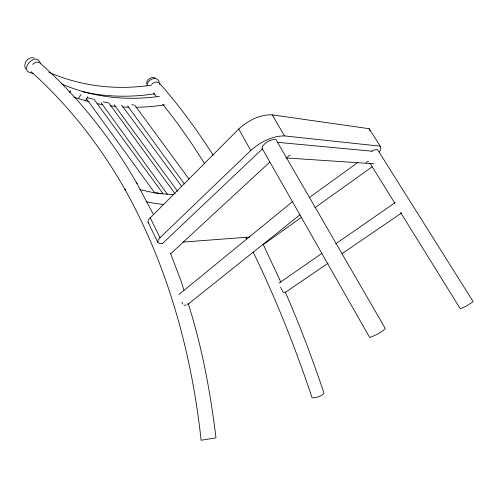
<?xml version="1.0" encoding="UTF-8"?>
<svg xmlns="http://www.w3.org/2000/svg" width="498" height="498" viewBox="0 0 498 498"><rect width="100%" height="100%" fill="white"/><g stroke="black" fill="none" stroke-linecap="round" stroke-linejoin="round"><path stroke-width="0.75" d="M146.499 83.732C146.58 79.499 151.392 76.312 155.314 77.962M379.532 152.021L380.827 149.033L380.59 146.736L369.13 128.683L272.225 114.851C259.738 114.285 247.761 120.815 238.741 129.019L148.697 219.406L147.981 220.994L148.074 222.307L157.785 242.258L159.323 243.422L162.385 243.634M85.401 100.851L87.791 96.737M69.508 92.584L70.704 90.754M78.248 98.679L80.993 94.496M380.167 146.157L284.52 135.923C271.933 135.811 260.037 142.391 250.774 150.489L160.001 237.751L158.009 240.285L157.785 242.258M162.572 243.429L262.514 148.759M170.571 253.818L269.941 161.975M151.772 84.287C153.508 82.519 156.391 81.236 158.744 82.537M32.625 64.385C34.281 62.841 36.671 61.503 38.975 62.306M178.975 294.436L292.812 201.385M187.534 304.651L299.995 214.806M309.476 197.457L357.819 162.46M263.205 244.674L301.645 217.203M314.879 207.747L372.224 166.762M279.141 283.032L321.826 253.457M335.839 243.74L395.088 202.692M328.014 263.23L285.79 292.077L283.294 292.388L280.555 287.29M342.089 253.613L401.587 212.963M371.751 151.18L374.745 149.836L377.577 149.668L473.069 301.471L472.695 302.049L466.028 306.214L460.339 308.804L400.591 212.503M184.154 305.336L186.184 304.925M183.276 242.059L249.803 237.042M285.808 157.922L373.886 163.774M131.628 104.823L133.943 105.034M277.666 142.341L372.093 151.211M155.874 192.913L162.336 193.741M32.837 73.499L28.99 72.278M103.067 101.853L107.973 102.656M34.157 57.961C28.106 56.324 22.535 63.588 25.747 69.017M87.766 97.876L93.331 99.133M146.107 201.659L147.576 202.014A424.421 208.345 -49.3 0 0 163.792 204.435M89.098 101.766L73.611 97.122M140.019 189.638L152.195 192.365L159.509 193.448A413.975 207.38 -49.6 0 0 173.696 194.55M368.551 161.252L367.032 161.763L366.217 162.778M61.659 83.925L63.756 84.865A418.382 270.19 -72.4 0 0 159.335 96.375M48.941 72.278L50.273 72.889A415.307 273.763 -73.8 0 0 151.373 85.177M290.29 155.538L288.61 155.868L287.464 157.163M39.828 62.904C78.647 97.091 110.88 138.263 136.701 182.996L137.05 183.644M30.969 71.6C68.873 105.395 100.279 145.995 125.34 190.074L124.961 189.433C167.951 266.405 191.63 352.926 201.117 440.251L215.983 437.86C210.417 392.374 202.107 347.056 188.138 303.344M159.453 83.222C179.311 105.676 197.04 129.928 213.156 155.177M153.552 93.095L156.453 96.568M162.734 104.094L178.029 124.039L192.153 144.258L204.771 163.836M121.649 105.09L181.633 186.264M134.715 105.103L188.997 179.056M114.247 104.873L177.587 191.282M108.676 102.769L175.078 193.772M94.022 99.295L162.865 193.461M127.65 105.987L184.316 183.874M86.372 98.641L154.903 193.149M369.13 128.683L369.97 130.837M101.019 102.532L167.515 194.438M39.367 61.248L40.624 63.775M148.074 222.307L148.41 222.83M369.896 163.039L394.858 203.271M272.225 114.851L284.52 135.923M238.741 129.019L250.774 150.489M136.701 182.996L153.11 213.922M246.037 237.614L246.74 238.99M150.166 217.638L160.001 237.751M181.882 302.18L182.834 304.154M263.224 244.481L280.891 282.204M253.146 252.038C276.073 299.099 295.42 347.853 311.972 397.504L312.178 397.796C316.311 397.908 321.216 396.427 324.08 393.401C312.557 359.114 299.833 325.219 285.304 292.089M170.546 253.47L180.979 280.735L183.98 290.222M159.684 83.614L159.734 84.623M164.234 104.897A429.282 274.821 -72.1 0 1 135.998 107.263M129.069 107.219A429.282 274.821 -72.1 0 1 122.9 106.97M115.947 106.441A429.282 274.821 -72.1 0 1 109.996 105.781M102.856 104.717A429.282 274.821 -72.1 0 1 97.141 103.652M154.716 93.798A426.101 278.619 -73.4 0 1 82.506 91.707M147.01 85.712A6.623 5.011 -36.9 0 1 153.035 78.721A6.623 5.011 -36.9 0 1 159.186 82.649M28.623 71.992A7.831 4.781 -47.1 0 1 29.426 62.294A7.831 4.781 -47.1 0 1 38.962 60.999M262.409 146.337L262.048 148.255L369.659 337.463C375.28 335.503 380.982 332.664 385.334 328.599L276.01 139.664C270.819 138.78 265.527 142.403 262.409 146.337"/></g></svg>
